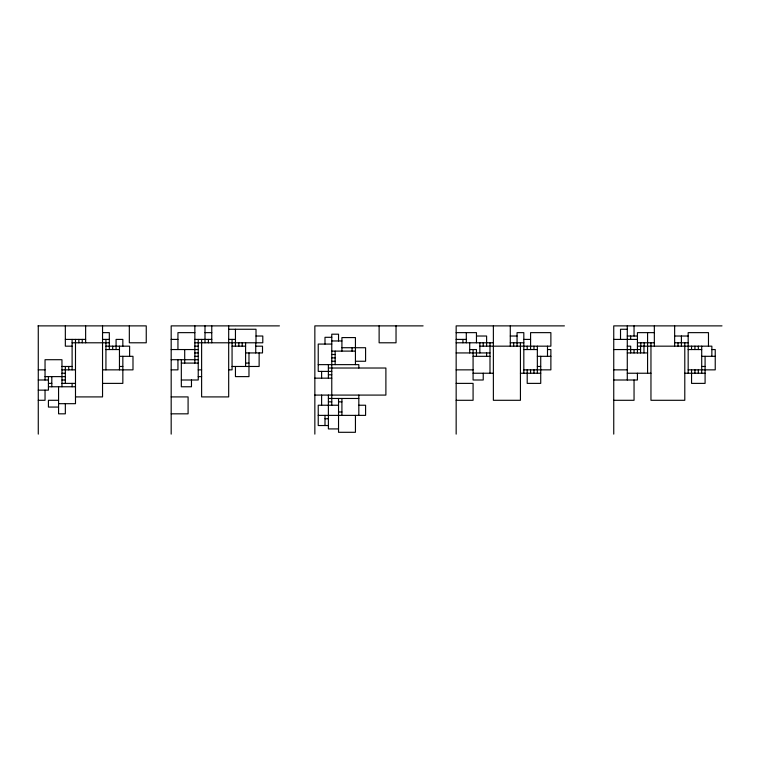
<?xml version="1.0" encoding="UTF-8"?>
<svg xmlns="http://www.w3.org/2000/svg" width="760" height="760" viewBox="0 0 760 760"><rect width="100%" height="100%" fill="white"/><g stroke="black" fill="none" stroke-linecap="round" stroke-linejoin="round"><path stroke-width="1.14" d="M38 325.878L146.252 325.878L146.252 342.788L129.333 342.788L129.333 325.878M279.423 325.878L171.18 325.878L171.18 434.122M423.101 325.878L314.849 325.878L314.849 434.122M564.414 325.878L456.161 325.878L456.161 434.122M722 325.878L613.747 325.878L613.747 434.122M228.684 329.26L256.015 329.26L256.015 342.788M627.285 329.26L620.521 329.26L620.521 339.406M102.543 332.642L109.316 332.642L109.316 349.552M194.855 332.642L177.945 332.642L177.945 349.552M205 332.642L211.764 332.642M456.161 332.642L476.463 332.642L476.463 342.788M654.341 332.642L637.431 332.642L637.431 352.934M256.015 336.024L262.789 336.024L262.789 342.788L194.855 342.788M476.463 336.024L486.609 336.024L486.609 346.17M510.283 336.024L517.056 336.024M627.285 336.024L637.431 336.024M674.642 336.024L688.17 336.024M331.769 337.307L324.995 337.307L324.995 344.071M65.341 339.406L85.633 339.406M102.543 339.406L109.316 339.406M171.18 339.406L177.945 339.406M194.855 339.406L211.764 339.406M228.684 339.406L235.448 339.406M456.161 339.406L466.308 339.406M523.82 339.406L530.584 339.406M613.747 339.406L637.431 339.406M331.769 340.964L341.915 340.964M72.105 342.788L109.316 342.788M456.161 342.788L493.373 342.788M510.283 342.788L523.82 342.788M637.431 342.788L654.341 342.788M674.642 342.788L688.17 342.788M331.769 344.071L318.231 344.071L318.231 371.402L331.769 371.402M72.105 346.17L65.341 346.17L65.341 325.878M105.934 346.17L129.608 346.17L129.608 356.316M194.855 346.17L198.236 346.17M232.066 346.17L245.594 346.17M255.74 346.17L262.513 346.17L262.513 352.934L245.594 352.934M479.845 346.17L550.876 346.17L550.876 332.642L530.584 332.642L530.584 349.552M627.285 346.17L630.667 346.17L630.667 352.934M637.431 346.17L711.854 346.17L711.854 356.316M341.915 347.728L365.588 347.728L365.588 361.256L355.442 361.256M105.934 349.552L119.462 349.552M171.18 349.552L198.236 349.552M469.699 349.552L476.463 349.552L476.463 356.316M523.82 349.552L537.348 349.552M547.494 349.552L550.876 349.552L550.876 369.854L523.82 369.854M613.747 349.552L640.575 349.552M688.17 349.552L701.708 349.552M711.854 349.552L715.236 349.552L715.236 369.854L688.17 369.854M331.769 351.11L355.442 351.11M194.855 352.934L198.236 352.934M456.161 352.934L489.991 352.934M627.285 352.934L647.577 352.934M331.769 354.492L335.151 354.492M119.462 356.316L132.99 356.316L132.99 369.854L102.543 369.854M194.855 356.316L198.236 356.316M473.081 356.316L489.991 356.316M537.348 356.316L550.876 356.316M701.708 356.316L715.236 356.316M331.769 357.874L335.151 357.874M171.18 359.708L198.236 359.708M331.769 361.256L335.151 361.256M181.327 363.09L198.236 363.09M245.594 363.09L248.976 363.09M318.231 364.638L358.824 364.638L358.824 368.02M61.959 366.472L72.105 366.472M119.462 366.472L122.844 366.472M232.066 366.472L259.131 366.472L259.131 352.934M537.348 366.472L540.731 366.472M701.708 366.472L705.09 366.472M328.387 368.02L385.89 368.02L385.89 395.086L314.849 395.086M38.275 369.854L45.039 369.854M61.959 369.854L75.487 369.854M171.18 369.854L177.945 369.854L177.945 359.708M198.236 369.854L201.618 369.854M228.684 369.854L232.066 369.854L232.066 339.406M456.161 369.854L473.081 369.854M613.747 369.854L627.285 369.854M61.959 373.236L65.341 373.236M473.081 373.236L493.373 373.236M520.438 373.236L540.731 373.236M627.285 373.236L650.959 373.236M684.788 373.236L705.09 373.236M328.387 374.784L331.769 374.784M45.039 376.618L65.341 376.618M198.236 376.618L201.618 376.618M314.849 378.166L331.769 378.166M38.275 380L48.421 380M61.959 380L65.341 380M181.327 380L198.236 380L198.236 339.406M613.747 380L637.431 380L637.431 373.236M48.421 383.382L51.803 383.382M61.959 383.382L75.487 383.382M102.543 383.382L122.844 383.382L122.844 356.316M456.161 383.382L473.081 383.382L473.081 400.292L456.161 400.292M48.421 386.764L75.487 386.764M38.275 390.146L48.421 390.146L48.421 376.618M75.487 396.91L102.543 396.91L102.543 325.878M171.18 396.91L188.09 396.91L188.09 413.829L171.18 413.829M328.387 398.468L358.824 398.468M38.275 400.292L45.039 400.292L45.039 390.146M58.567 400.292L48.421 400.292L48.421 407.065L58.567 407.065M613.747 400.292L634.049 400.292L634.049 380M328.387 401.85L331.769 401.85M338.533 401.85L341.915 401.85M58.567 403.683L75.487 403.683L75.487 339.406M338.533 405.232L318.231 405.232L318.231 425.534L328.387 425.534M358.824 405.232L365.588 405.232L365.588 415.378L318.231 415.378M338.533 411.996L341.915 411.996M324.995 418.76L328.387 418.76M338.533 428.916L328.387 428.916L328.387 395.086M708.472 346.17L708.472 332.642L688.17 332.642L688.17 373.236M705.09 356.316L705.09 383.382L691.553 383.382L691.553 369.854M701.708 346.17L701.708 373.236M698.317 346.17L698.317 349.552M698.317 369.854L698.317 373.236M694.934 346.17L694.934 349.552M694.934 369.854L694.934 373.236M691.553 346.17L691.553 349.552M684.788 342.788L684.788 400.292L650.959 400.292L650.959 342.788M681.406 336.024L681.406 346.17M678.024 342.788L678.024 346.17M674.642 325.878L674.642 346.17M654.341 325.878L654.341 346.17M647.577 332.642L647.577 373.236M644.195 342.788L644.195 346.17M643.967 346.17L643.967 352.934M640.813 342.788L640.813 346.17M640.575 346.17L640.575 352.934M634.049 325.878L634.049 336.024M634.049 349.552L634.049 352.934M630.667 336.024L630.667 339.406M627.285 325.878L627.285 380M547.494 346.17L547.494 356.316M540.731 356.316L540.731 383.382L527.202 383.382L527.202 369.854M537.348 346.17L537.348 373.236M533.966 346.17L533.966 349.552M533.966 369.854L533.966 373.236M530.584 369.854L530.584 373.236M527.202 346.17L527.202 349.552M523.82 373.236L523.82 332.642L517.056 332.642L517.056 346.17M520.438 342.788L520.438 400.292L493.373 400.292L493.373 325.878M513.674 342.788L513.674 346.17M510.283 325.878L510.283 346.17M489.991 342.788L489.991 373.236M486.609 352.934L486.609 356.316M483.227 342.788L483.227 346.17M483.227 373.236L483.227 380L473.081 380L473.081 349.552M479.845 342.788L479.845 352.934M469.699 342.788L469.699 352.934M466.308 332.642L466.308 342.788M462.925 339.406L462.925 342.788M396.036 325.878L396.036 342.788L379.126 342.788L379.126 325.878M358.824 395.086L358.824 415.378M355.442 364.638L355.442 337.582L341.915 337.582L341.915 351.11M355.442 415.378L355.442 432.298L338.533 432.298L338.533 398.468M352.06 347.728L352.06 351.11M341.915 398.468L341.915 415.378M338.533 340.964L338.533 334.191L331.769 334.191L331.769 405.232M335.151 351.11L335.151 364.638M328.387 364.638L328.387 378.166M324.995 415.378L324.995 425.534M321.613 371.402L321.613 378.166M321.613 395.086L321.613 405.232M255.74 342.788L255.74 352.934M248.976 352.934L248.976 376.618L235.448 376.618L235.448 366.472M245.594 342.788L245.594 366.472M242.212 342.788L242.212 346.17M238.83 342.788L238.83 346.17M235.448 329.26L235.448 346.17M228.684 325.878L228.684 396.91L201.618 396.91L201.618 339.406M211.764 325.878L211.764 342.788M208.382 339.406L208.382 342.788M205 325.878L205 342.788M194.855 325.878L194.855 363.09M191.472 380L191.472 386.764L181.327 386.764L181.327 359.708M184.708 349.552L184.708 363.09M122.844 346.17L122.844 339.406L116.08 339.406L116.08 349.552M119.462 346.17L119.462 369.854M112.698 346.17L112.698 349.552M105.934 339.406L105.934 369.854M85.633 325.878L85.633 342.788M82.251 339.406L82.251 342.788M78.869 339.406L78.869 342.788M72.105 339.406L72.105 369.854M72.105 383.382L72.105 386.764M68.723 366.472L68.723 369.854M65.341 366.472L65.341 383.382M65.341 403.683L65.341 413.829L58.567 413.829L58.567 386.764M61.959 386.764L61.959 359.708L45.039 359.708L45.039 380M51.803 376.618L51.803 386.764M38.275 325.878L38.275 434.122"/></g></svg>
